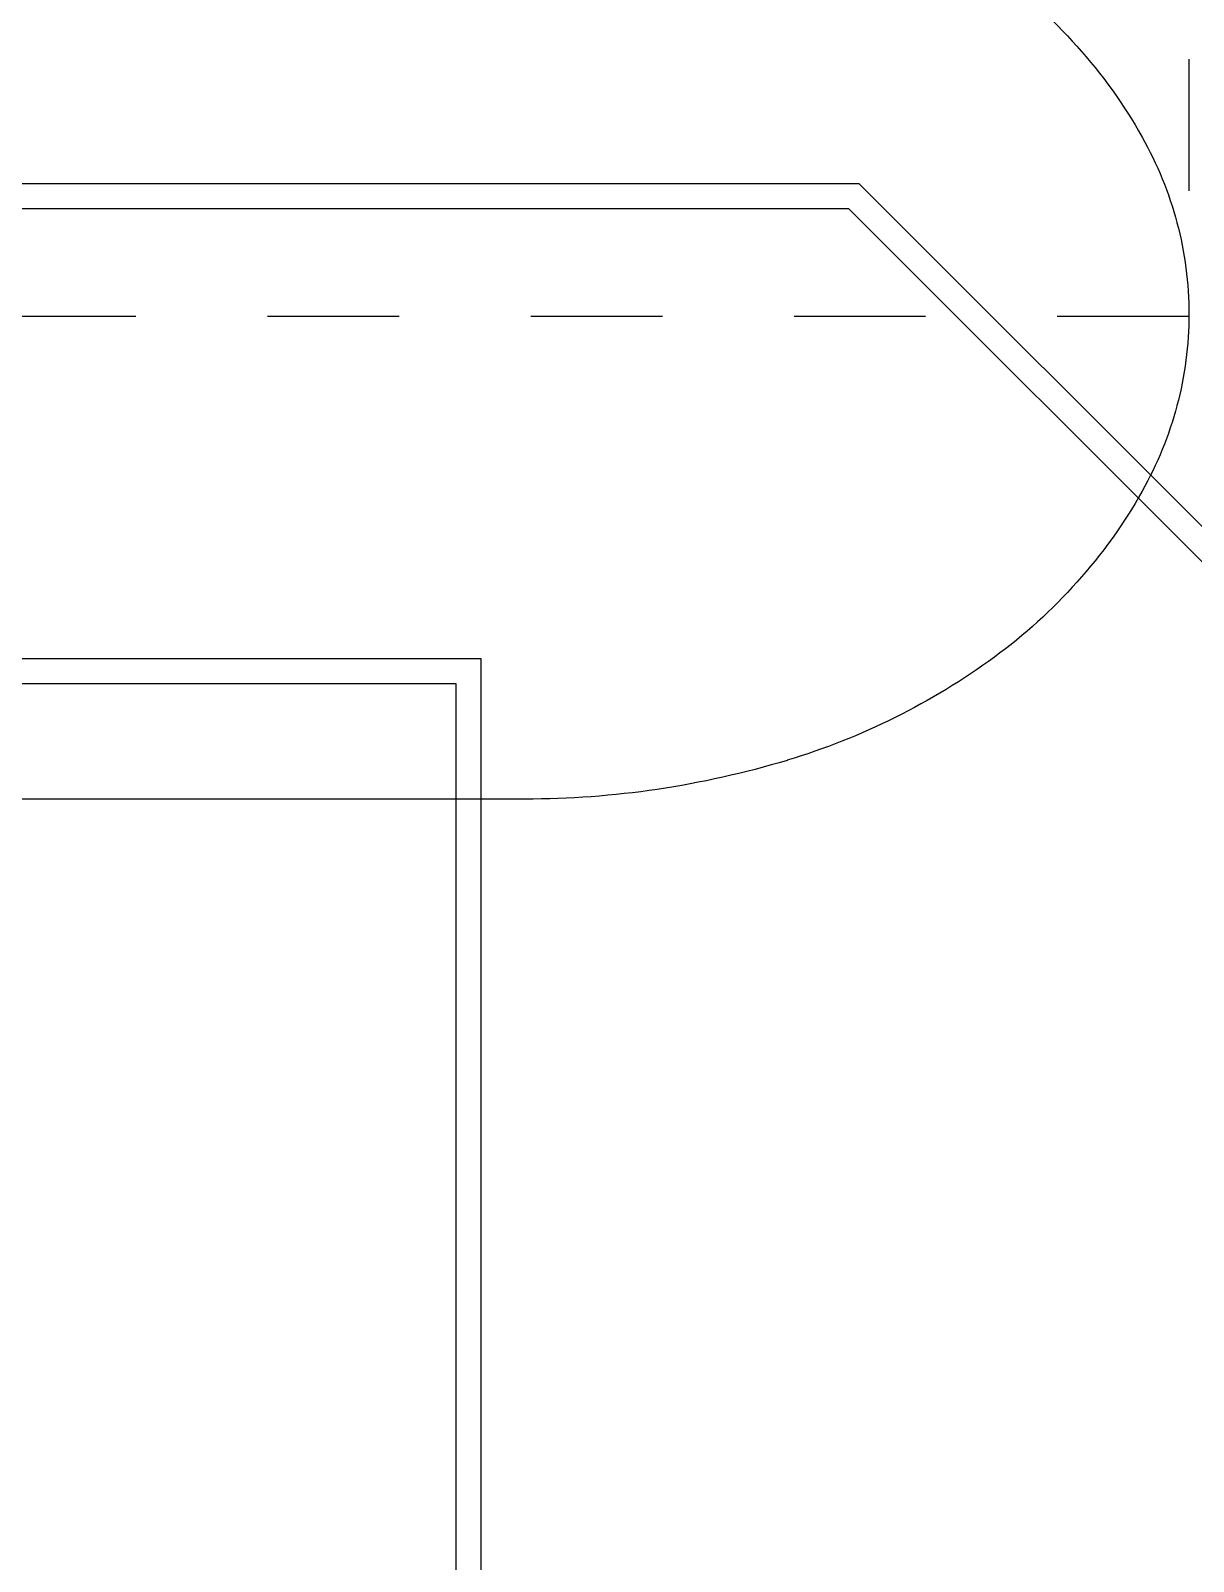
# Model space of a CAD drawing. Header units: centimetres. Extents: x 2648 to 12729, y 1890 to 6224.
# Drawn here: x 9284.4 to 9331.2, y 3431.2 to 3492.8 of the extents above; entities that cross this region are included whole.
import ezdxf

# ---------------------------------------------------------------- set-up
doc = ezdxf.new("R2010")
doc.units = ezdxf.units.CM
doc.linetypes.add('Style de ligne -1', pattern=[0.41664, 0.20828, -0.20836])
doc.layers.add('B Général', color=252, linetype='Continuous')
doc.layers.add('prlm-CHAUFF', color=4, linetype='Continuous', lineweight=25)

# ---------------------------------------------------------------- blocks, each defined once
blk = doc.blocks.new('B 80.200_wc-2')
at = {"layer": 'B Général', "linetype": 'Continuous'}
for p, q in [((-25, -20.1), (-25, 0)), ((-24.9, 0.1), (24.9, 0.1)), ((25, -20.1), (25, 0)), ((-19.5, -44.2), (-19.5, -21.9)), ((19.5, -44.2), (19.5, -21.9))]:
    blk.add_line(p, q, dxfattribs=at)
at = {"layer": 'B Général', "linetype": 'Continuous', "flags": 128}
blk.add_lwpolyline([(-25, -20.1), (-24.9, -20.6), (-24.75, -20.9), (-24.55, -21.2), (-24.3, -21.45), (-23.9, -21.7), (-23.4, -21.85), (-23.15, -21.9), (23.25, -21.9), (23.55, -21.85), (23.9, -21.7), (24.2, -21.5), (24.45, -21.3), (24.65, -21.05), (24.8, -20.75), (24.9, -20.5), (24.95, -20.3), (25, -20.1)], dxfattribs=at)
for points in [[(-19.5, -44.199), (-19.5, -44.2, 0.036537), (-19.11, -49.53, 0.035337), (-17.941, -54.747), (-17.94, -54.75, 0.041299), (-16.221, -59.088), (-16.22, -59.09), (-16.217, -59.097, 0.041783), (-13.79, -63.08, 0.053503), (-10.774, -66.396), (-10.77, -66.4, 0.054816), (-7.122, -69.019), (-7.12, -69.02, 0.063755), (-3.68, -70.42), (-3.678, -70.421, 0.064897), (0, -70.9)], [(0, -70.9, 0.064897), (3.678, -70.421), (3.68, -70.42, 0.063726), (7.12, -69.02), (7.122, -69.019, 0.054816), (10.77, -66.4), (10.774, -66.396, 0.053503), (13.79, -63.08, 0.041783), (16.217, -59.097), (16.22, -59.09), (16.221, -59.088, 0.041299), (17.94, -54.75), (17.941, -54.747, 0.035337), (19.11, -49.53, 0.036556), (19.5, -44.2)]]:
    blk.add_lwpolyline(points, format="xyb", dxfattribs=at)
at = {"layer": 'B Général', "linetype": 'Continuous'}
for centre, start, end in [((-24.9, 0), 90, 180), ((24.9, 0), 0, 90)]:
    blk.add_arc(centre, 0.1, start, end, dxfattribs=at)
blk = doc.blocks.new('B 80.Groupe-2-1')
at = {"layer": 'B Général', "linetype": 'Style de ligne -1', "ltscale": 25.4, "flags": 128}
blk.add_lwpolyline([(-35.4, 7.6), (35.6, 7.6), (35.6, -32.4), (-35.4, -32.4)], close=True, dxfattribs=at)
at = {"layer": 'B Général', "xscale": -1, "rotation": 270}
blk.add_blockref('B 80.200_wc-2', (35.5, 7.5), dxfattribs=at)

msp = doc.modelspace()

# ---------------------------------------------------------------- linework, layer by layer
at = {"layer": 'prlm-CHAUFF', "ltscale": 50}
for p, q in [((9276.101, 3486.639), (9317.733, 3486.639)), ((9317.733, 3486.639), (9350.758, 3453.613)), ((9276.101, 3485.639), (9317.318, 3485.639)), ((9317.318, 3485.639), (9349.758, 3453.199)), ((9276.201, 3467.539), (9302.525, 3467.539)), ((9302.525, 3467.539), (9302.525, 3344.812)), ((9276.201, 3466.539), (9301.525, 3466.539)), ((9301.525, 3466.539), (9301.525, 3345.226))]:
    msp.add_line(p, q, dxfattribs=at)

# ---------------------------------------------------------------- block references
at = {"layer": 'B Général', "rotation": 180}
msp.add_blockref('B 80.Groupe-2-1', (9295.596, 3488.889), dxfattribs=at)

doc.saveas('drawing.dxf')
